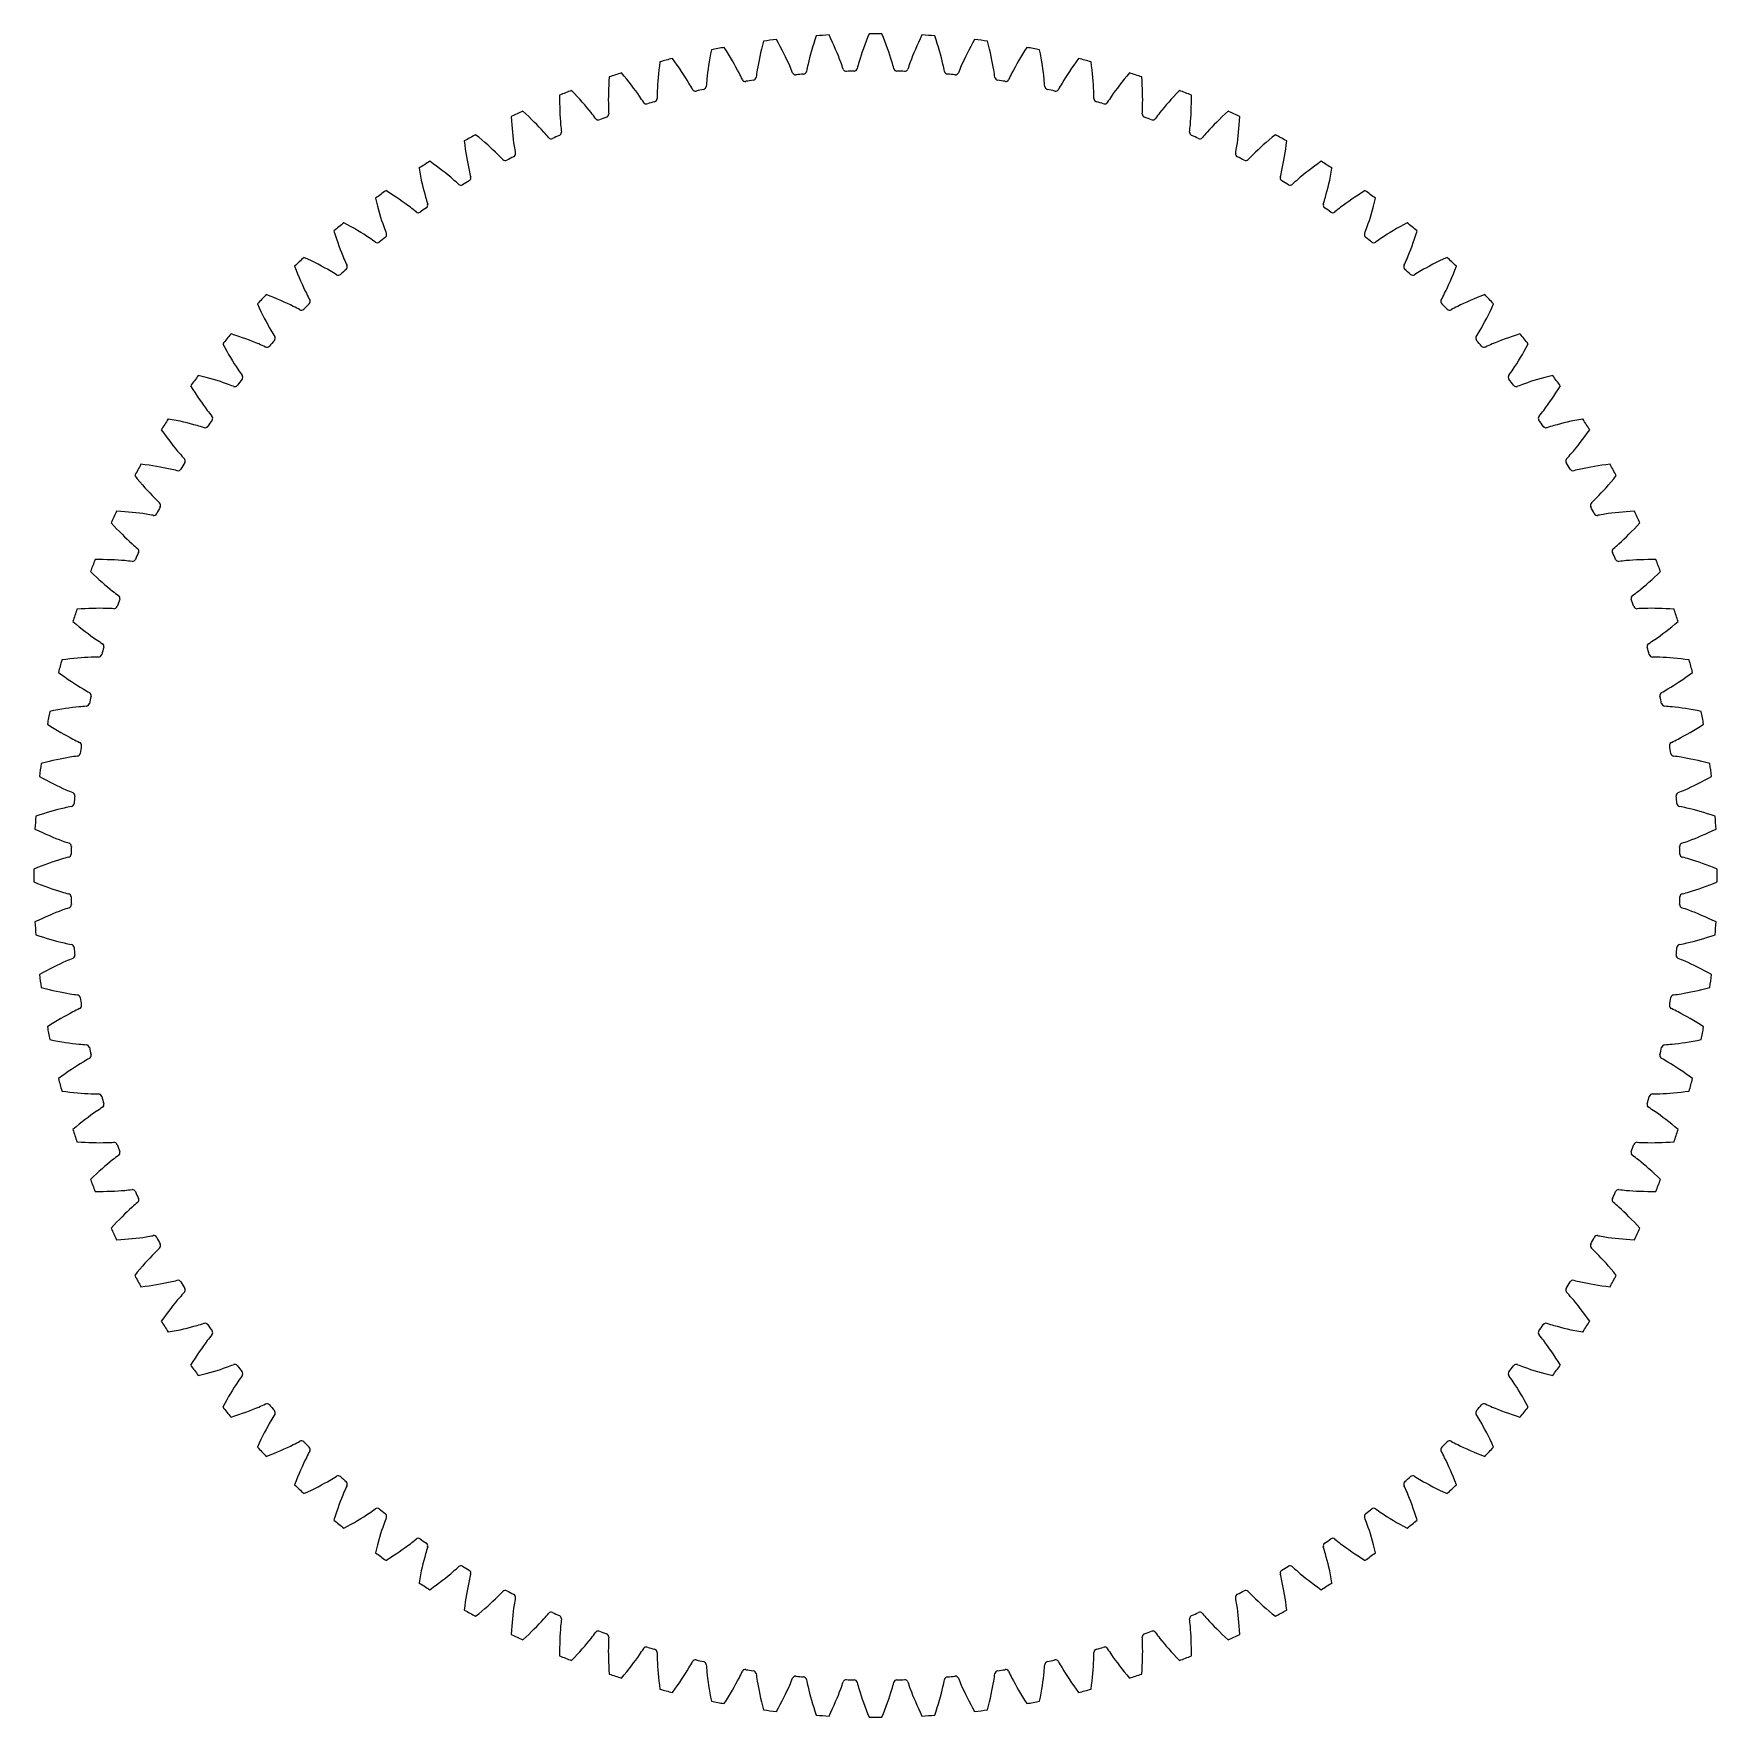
# Model space of a CAD drawing. Header units: millimetres. Extents: x -102 to 102, y -102 to 102.
import ezdxf

# ---------------------------------------------------------------- set-up
doc = ezdxf.new("R2010")
doc.units = ezdxf.units.MM
doc.layers.add('Spur', color=7, linetype='Continuous')

msp = doc.modelspace()

# ---------------------------------------------------------------- linework, layer by layer
at = {"layer": 'Spur', "color": 7}
for centre, radius, start, end in [((0, 0), 102, 100.3609, 101.2391), ((0, 0), 102, 96.7609, 97.6391), ((0, 0), 102, 93.1609, 94.0391), ((0, 0), 102, 89.5609, 90.4391), ((0, 0), 102, 85.9609, 86.8391), ((0, 0), 102, 82.3609, 83.2391), ((0, 0), 102, 78.7609, 79.6391), ((0, 0), 102, 103.9609, 104.8391), ((0, 0), 102, 75.1609, 76.0391), ((0, 0), 102, 107.5609, 108.4391), ((-15.77, 96.62), 0.4, 205.5606, 279.2696), ((0, 0), 97.5, 98.7298, 99.2702), ((-14.86, 96.77), 0.4, 278.7304, 352.4394), ((-9.67, 97.42), 0.4, 201.9606, 275.6696), ((0, 0), 97.5, 95.1298, 95.6702), ((-8.75, 97.51), 0.4, 275.1304, 348.8394), ((-3.54, 97.84), 0.4, 198.3606, 272.0696), ((0, 0), 97.5, 91.5298, 92.0702), ((-2.61, 97.87), 0.4, 271.5304, 345.2394), ((2.61, 97.87), 0.4, 194.7606, 268.4696), ((0, 0), 97.5, 87.9298, 88.4702), ((3.54, 97.84), 0.4, 267.9304, 341.6394), ((8.75, 97.51), 0.4, 191.1606, 264.8696), ((0, 0), 97.5, 84.3298, 84.8702), ((9.67, 97.42), 0.4, 264.3304, 338.0394), ((14.86, 96.77), 0.4, 187.5606, 261.2696), ((0, 0), 97.5, 80.7298, 81.2702), ((15.77, 96.62), 0.4, 260.7304, 334.4394), ((0, 0), 102, 71.5609, 72.4391), ((0, 0), 102, 111.1609, 112.0391), ((-26.87, 94.14), 0.4, 285.9304, 359.6394), ((-21.81, 95.44), 0.4, 209.1606, 282.8696), ((0, 0), 97.5, 102.3298, 102.8702), ((-20.91, 95.64), 0.4, 282.3304, 356.0394), ((20.91, 95.64), 0.4, 183.9606, 257.6696), ((0, 0), 97.5, 77.1298, 77.6702), ((21.81, 95.44), 0.4, 257.1304, 330.8394), ((26.87, 94.14), 0.4, 180.3606, 254.0696), ((0, 0), 102, 67.9609, 68.8391), ((0, 0), 102, 114.7609, 115.6391), ((0, 0), 97.5, 109.5298, 110.0702), ((-32.73, 92.27), 0.4, 289.5304, 3.2394), ((-27.76, 93.88), 0.4, 212.7606, 286.4696), ((0, 0), 97.5, 105.9298, 106.4702), ((0, 0), 97.5, 73.5298, 74.0702), ((27.76, 93.88), 0.4, 253.5304, 327.2394), ((32.73, 92.27), 0.4, 176.7606, 250.4696), ((0, 0), 97.5, 69.9298, 70.4702), ((0, 0), 102, 64.3609, 65.2391), ((-38.46, 90.03), 0.4, 293.1304, 6.8394), ((-33.6, 91.95), 0.4, 216.3606, 290.0696), ((33.6, 91.95), 0.4, 249.9304, 323.6394), ((38.46, 90.03), 0.4, 173.1606, 246.8696), ((0, 0), 102, 118.3609, 119.2391), ((-39.3, 89.66), 0.4, 219.9606, 293.6696), ((0, 0), 97.5, 113.1298, 113.6702), ((0, 0), 97.5, 66.3298, 66.8702), ((39.3, 89.66), 0.4, 246.3304, 320.0394), ((0, 0), 102, 60.7609, 61.6391), ((0, 0), 102, 121.9609, 122.8391), ((-44.86, 87.02), 0.4, 223.5606, 297.2696), ((0, 0), 97.5, 116.7298, 117.2702), ((-44.03, 87.44), 0.4, 296.7304, 10.4394), ((44.03, 87.44), 0.4, 169.5606, 243.2696), ((0, 0), 97.5, 62.7298, 63.2702), ((44.86, 87.02), 0.4, 242.7304, 316.4394), ((0, 0), 102, 57.1609, 58.0391), ((-50.23, 84.03), 0.4, 227.1606, 300.8696), ((0, 0), 97.5, 120.3298, 120.8702), ((-49.44, 84.5), 0.4, 300.3304, 14.0394), ((49.44, 84.5), 0.4, 165.9606, 239.6696), ((0, 0), 97.5, 59.1298, 59.6702), ((50.23, 84.03), 0.4, 239.1304, 312.8394), ((0, 0), 102, 125.5609, 126.4391), ((0, 0), 102, 53.5609, 54.4391), ((-55.41, 80.71), 0.4, 230.7606, 304.4696), ((0, 0), 97.5, 123.9298, 124.4702), ((-54.65, 81.23), 0.4, 303.9304, 17.6394), ((54.65, 81.23), 0.4, 162.3606, 236.0696), ((0, 0), 97.5, 55.5298, 56.0702), ((55.41, 80.71), 0.4, 235.5304, 309.2394), ((0, 0), 102, 129.1609, 130.0391), ((-59.64, 77.64), 0.4, 307.5304, 21.2394), ((59.64, 77.64), 0.4, 158.7606, 232.4696), ((0, 0), 102, 49.9609, 50.8391), ((-60.37, 77.07), 0.4, 234.3606, 308.0696), ((0, 0), 97.5, 127.5298, 128.0702), ((0, 0), 97.5, 51.9298, 52.4702), ((60.37, 77.07), 0.4, 231.9304, 305.6394), ((0, 0), 102, 132.7609, 133.6391), ((-64.4, 73.74), 0.4, 311.1304, 24.8394), ((64.4, 73.74), 0.4, 155.1606, 228.8696), ((0, 0), 102, 46.3609, 47.2391), ((-65.09, 73.13), 0.4, 237.9606, 311.6696), ((0, 0), 97.5, 131.1298, 131.6702), ((0, 0), 97.5, 48.3298, 48.8702), ((65.09, 73.13), 0.4, 228.3304, 302.0394), ((0, 0), 102, 136.3609, 137.2391), ((-68.9, 69.55), 0.4, 314.7304, 28.4394), ((68.9, 69.55), 0.4, 151.5606, 225.2696), ((0, 0), 102, 42.7609, 43.6391), ((-69.55, 68.9), 0.4, 241.5606, 315.2696), ((0, 0), 97.5, 134.7298, 135.2702), ((0, 0), 97.5, 44.7298, 45.2702), ((69.55, 68.9), 0.4, 224.7304, 298.4394), ((0, 0), 102, 139.9609, 140.8391), ((-73.13, 65.09), 0.4, 318.3304, 32.0394), ((73.13, 65.09), 0.4, 147.9606, 221.6696), ((0, 0), 102, 39.1609, 40.0391), ((-73.74, 64.4), 0.4, 245.1606, 318.8696), ((0, 0), 97.5, 138.3298, 138.8702), ((0, 0), 97.5, 41.1298, 41.6702), ((73.74, 64.4), 0.4, 221.1304, 294.8394), ((0, 0), 102, 143.5609, 144.4391), ((-77.64, 59.64), 0.4, 248.7606, 322.4696), ((0, 0), 97.5, 141.9298, 142.4702), ((-77.07, 60.37), 0.4, 321.9304, 35.6394), ((77.07, 60.37), 0.4, 144.3606, 218.0696), ((0, 0), 97.5, 37.5298, 38.0702), ((77.64, 59.64), 0.4, 217.5304, 291.2394), ((0, 0), 102, 35.5609, 36.4391), ((0, 0), 102, 147.1609, 148.0391), ((0, 0), 97.5, 145.5298, 146.0702), ((-80.71, 55.41), 0.4, 325.5304, 39.2394), ((80.71, 55.41), 0.4, 140.7606, 214.4696), ((0, 0), 97.5, 33.9298, 34.4702), ((0, 0), 102, 31.9609, 32.8391), ((-81.23, 54.65), 0.4, 252.3606, 326.0696), ((81.23, 54.65), 0.4, 213.9304, 287.6394), ((0, 0), 102, 150.7609, 151.6391), ((-84.5, 49.44), 0.4, 255.9606, 329.6696), ((0, 0), 97.5, 149.1298, 149.6702), ((-84.03, 50.23), 0.4, 329.1304, 42.8394), ((84.03, 50.23), 0.4, 137.1606, 210.8696), ((0, 0), 97.5, 30.3298, 30.8702), ((84.5, 49.44), 0.4, 210.3304, 284.0394), ((0, 0), 102, 28.3609, 29.2391), ((-87.02, 44.86), 0.4, 332.7304, 46.4394), ((87.02, 44.86), 0.4, 133.5606, 207.2696), ((0, 0), 102, 154.3609, 155.2391), ((-87.44, 44.03), 0.4, 259.5606, 333.2696), ((0, 0), 97.5, 152.7298, 153.2702), ((0, 0), 97.5, 26.7298, 27.2702), ((87.44, 44.03), 0.4, 206.7304, 280.4394), ((0, 0), 102, 24.7609, 25.6391), ((0, 0), 97.5, 156.3298, 156.8702), ((-89.66, 39.3), 0.4, 336.3304, 50.0394), ((89.66, 39.3), 0.4, 129.9606, 203.6696), ((0, 0), 97.5, 23.1298, 23.6702), ((0, 0), 102, 157.9609, 158.8391), ((-90.03, 38.46), 0.4, 263.1606, 336.8696), ((90.03, 38.46), 0.4, 203.1304, 276.8394), ((0, 0), 102, 21.1609, 22.0391), ((0, 0), 97.5, 159.9298, 160.4702), ((-91.95, 33.6), 0.4, 339.9304, 53.6394), ((91.95, 33.6), 0.4, 126.3606, 200.0696), ((0, 0), 97.5, 19.5298, 20.0702), ((0, 0), 102, 161.5609, 162.4391), ((-92.27, 32.73), 0.4, 266.7606, 340.4696), ((92.27, 32.73), 0.4, 199.5304, 273.2394), ((0, 0), 102, 17.5609, 18.4391), ((-94.14, 26.87), 0.4, 270.3606, 344.0696), ((0, 0), 97.5, 163.5298, 164.0702), ((-93.88, 27.76), 0.4, 343.5304, 57.2394), ((93.88, 27.76), 0.4, 122.7606, 196.4696), ((0, 0), 97.5, 15.9298, 16.4702), ((94.14, 26.87), 0.4, 195.9304, 269.6394), ((0, 0), 102, 165.1609, 166.0391), ((0, 0), 102, 13.9609, 14.8391), ((-95.64, 20.91), 0.4, 273.9606, 347.6696), ((-95.44, 21.81), 0.4, 347.1304, 60.8394), ((0, 0), 97.5, 167.1298, 167.6702), ((95.44, 21.81), 0.4, 119.1606, 192.8696), ((0, 0), 97.5, 12.3298, 12.8702), ((95.64, 20.91), 0.4, 192.3304, 266.0394), ((0, 0), 102, 168.7609, 169.6391), ((0, 0), 102, 10.3609, 11.2391), ((-96.77, 14.86), 0.4, 277.5606, 351.2696), ((-96.62, 15.77), 0.4, 350.7304, 64.4394), ((0, 0), 97.5, 170.7298, 171.2702), ((96.62, 15.77), 0.4, 115.5606, 189.2696), ((0, 0), 97.5, 8.7298, 9.2702), ((96.77, 14.86), 0.4, 188.7304, 262.4394), ((0, 0), 102, 172.3609, 173.2391), ((0, 0), 102, 6.7609, 7.6391), ((-97.51, 8.75), 0.4, 281.1606, 354.8696), ((-97.42, 9.67), 0.4, 354.3304, 68.0394), ((0, 0), 97.5, 174.3298, 174.8702), ((97.42, 9.67), 0.4, 111.9606, 185.6696), ((0, 0), 97.5, 5.1298, 5.6702), ((97.51, 8.75), 0.4, 185.1304, 258.8394), ((0, 0), 102, 175.9609, 176.8391), ((0, 0), 102, 3.1609, 4.0391), ((-97.87, 2.61), 0.4, 284.7606, 358.4696), ((-97.84, 3.54), 0.4, 357.9304, 71.6394), ((0, 0), 97.5, 177.9298, 178.4702), ((97.84, 3.54), 0.4, 108.3606, 182.0696), ((0, 0), 97.5, 1.5298, 2.0702), ((97.87, 2.61), 0.4, 181.5304, 255.2394), ((0, 0), 102, 179.5609, 180.4391), ((0, 0), 102, 359.5609, 0.4391), ((-97.87, -2.61), 0.4, 1.5304, 75.2394), ((-97.84, -3.54), 0.4, 288.3606, 2.0696), ((0, 0), 97.5, 181.5298, 182.0702), ((0, 0), 97.5, 357.9298, 358.4702), ((97.84, -3.54), 0.4, 177.9304, 251.6394), ((97.87, -2.61), 0.4, 104.7606, 178.4696), ((0, 0), 102, 183.1609, 184.0391), ((0, 0), 102, 355.9609, 356.8391), ((-97.51, -8.75), 0.4, 5.1304, 78.8394), ((-97.42, -9.67), 0.4, 291.9606, 5.6696), ((0, 0), 97.5, 185.1298, 185.6702), ((0, 0), 97.5, 354.3298, 354.8702), ((97.42, -9.67), 0.4, 174.3304, 248.0394), ((97.51, -8.75), 0.4, 101.1606, 174.8696), ((0, 0), 102, 186.7609, 187.6391), ((0, 0), 102, 352.3609, 353.2391), ((-96.77, -14.86), 0.4, 8.7304, 82.4394), ((-96.62, -15.77), 0.4, 295.5606, 9.2696), ((0, 0), 97.5, 188.7298, 189.2702), ((96.62, -15.77), 0.4, 170.7304, 244.4394), ((0, 0), 97.5, 350.7298, 351.2702), ((96.77, -14.86), 0.4, 97.5606, 171.2696), ((0, 0), 102, 190.3609, 191.2391), ((0, 0), 102, 348.7609, 349.6391), ((-95.64, -20.91), 0.4, 12.3304, 86.0394), ((0, 0), 97.5, 192.3298, 192.8702), ((-95.44, -21.81), 0.4, 299.1606, 12.8696), ((95.44, -21.81), 0.4, 167.1304, 240.8394), ((0, 0), 97.5, 347.1298, 347.6702), ((95.64, -20.91), 0.4, 93.9606, 167.6696), ((0, 0), 102, 193.9609, 194.8391), ((-94.14, -26.87), 0.4, 15.9304, 89.6394), ((94.14, -26.87), 0.4, 90.3606, 164.0696), ((0, 0), 102, 345.1609, 346.0391), ((0, 0), 97.5, 195.9298, 196.4702), ((-93.88, -27.76), 0.4, 302.7606, 16.4696), ((93.88, -27.76), 0.4, 163.5304, 237.2394), ((0, 0), 97.5, 343.5298, 344.0702), ((0, 0), 102, 197.5609, 198.4391), ((-92.27, -32.73), 0.4, 19.5304, 93.2394), ((0, 0), 97.5, 199.5298, 200.0702), ((0, 0), 97.5, 339.9298, 340.4702), ((92.27, -32.73), 0.4, 86.7606, 160.4696), ((0, 0), 102, 341.5609, 342.4391), ((-91.95, -33.6), 0.4, 306.3606, 20.0696), ((91.95, -33.6), 0.4, 159.9304, 233.6394), ((0, 0), 102, 201.1609, 202.0391), ((-90.03, -38.46), 0.4, 23.1304, 96.8394), ((0, 0), 97.5, 203.1298, 203.6702), ((0, 0), 97.5, 336.3298, 336.8702), ((90.03, -38.46), 0.4, 83.1606, 156.8696), ((0, 0), 102, 337.9609, 338.8391), ((-89.66, -39.3), 0.4, 309.9606, 23.6696), ((89.66, -39.3), 0.4, 156.3304, 230.0394), ((0, 0), 102, 204.7609, 205.6391), ((0, 0), 102, 334.3609, 335.2391), ((-87.44, -44.03), 0.4, 26.7304, 100.4394), ((0, 0), 97.5, 206.7298, 207.2702), ((-87.02, -44.86), 0.4, 313.5606, 27.2696), ((87.02, -44.86), 0.4, 152.7304, 226.4394), ((0, 0), 97.5, 332.7298, 333.2702), ((87.44, -44.03), 0.4, 79.5606, 153.2696), ((0, 0), 102, 208.3609, 209.2391), ((0, 0), 102, 330.7609, 331.6391), ((-84.5, -49.44), 0.4, 30.3304, 104.0394), ((0, 0), 97.5, 210.3298, 210.8702), ((-84.03, -50.23), 0.4, 317.1606, 30.8696), ((84.03, -50.23), 0.4, 149.1304, 222.8394), ((0, 0), 97.5, 329.1298, 329.6702), ((84.5, -49.44), 0.4, 75.9606, 149.6696), ((0, 0), 102, 211.9609, 212.8391), ((-81.23, -54.65), 0.4, 33.9304, 107.6394), ((0, 0), 97.5, 213.9298, 214.4702), ((0, 0), 97.5, 325.5298, 326.0702), ((81.23, -54.65), 0.4, 72.3606, 146.0696), ((0, 0), 102, 327.1609, 328.0391), ((-80.71, -55.41), 0.4, 320.7606, 34.4696), ((80.71, -55.41), 0.4, 145.5304, 219.2394), ((0, 0), 102, 215.5609, 216.4391), ((-77.64, -59.64), 0.4, 37.5304, 111.2394), ((0, 0), 97.5, 217.5298, 218.0702), ((-77.07, -60.37), 0.4, 324.3606, 38.0696), ((77.07, -60.37), 0.4, 141.9304, 215.6394), ((0, 0), 97.5, 321.9298, 322.4702), ((77.64, -59.64), 0.4, 68.7606, 142.4696), ((0, 0), 102, 323.5609, 324.4391), ((0, 0), 102, 219.1609, 220.0391), ((-73.74, -64.4), 0.4, 41.1304, 114.8394), ((0, 0), 97.5, 221.1298, 221.6702), ((-73.13, -65.09), 0.4, 327.9606, 41.6696), ((73.13, -65.09), 0.4, 138.3304, 212.0394), ((0, 0), 97.5, 318.3298, 318.8702), ((73.74, -64.4), 0.4, 65.1606, 138.8696), ((0, 0), 102, 319.9609, 320.8391), ((0, 0), 102, 222.7609, 223.6391), ((-69.55, -68.9), 0.4, 44.7304, 118.4394), ((0, 0), 97.5, 224.7298, 225.2702), ((-68.9, -69.55), 0.4, 331.5606, 45.2696), ((68.9, -69.55), 0.4, 134.7304, 208.4394), ((0, 0), 97.5, 314.7298, 315.2702), ((69.55, -68.9), 0.4, 61.5606, 135.2696), ((0, 0), 102, 316.3609, 317.2391), ((-65.09, -73.13), 0.4, 48.3304, 122.0394), ((0, 0), 97.5, 228.3298, 228.8702), ((-64.4, -73.74), 0.4, 335.1606, 48.8696), ((64.4, -73.74), 0.4, 131.1304, 204.8394), ((0, 0), 97.5, 311.1298, 311.6702), ((65.09, -73.13), 0.4, 57.9606, 131.6696), ((0, 0), 102, 226.3609, 227.2391), ((0, 0), 102, 312.7609, 313.6391), ((-60.37, -77.07), 0.4, 51.9304, 125.6394), ((0, 0), 97.5, 231.9298, 232.4702), ((-59.64, -77.64), 0.4, 338.7606, 52.4696), ((59.64, -77.64), 0.4, 127.5304, 201.2394), ((0, 0), 97.5, 307.5298, 308.0702), ((60.37, -77.07), 0.4, 54.3606, 128.0696), ((0, 0), 102, 229.9609, 230.8391), ((0, 0), 102, 309.1609, 310.0391), ((-55.41, -80.71), 0.4, 55.5304, 129.2394), ((0, 0), 97.5, 235.5298, 236.0702), ((-54.65, -81.23), 0.4, 342.3606, 56.0696), ((54.65, -81.23), 0.4, 123.9304, 197.6394), ((0, 0), 97.5, 303.9298, 304.4702), ((55.41, -80.71), 0.4, 50.7606, 124.4696), ((0, 0), 102, 233.5609, 234.4391), ((-50.23, -84.03), 0.4, 59.1304, 132.8394), ((50.23, -84.03), 0.4, 47.1606, 120.8696), ((0, 0), 102, 305.5609, 306.4391), ((0, 0), 97.5, 239.1298, 239.6702), ((-49.44, -84.5), 0.4, 345.9606, 59.6696), ((49.44, -84.5), 0.4, 120.3304, 194.0394), ((0, 0), 97.5, 300.3298, 300.8702), ((0, 0), 102, 237.1609, 238.0391), ((-44.86, -87.02), 0.4, 62.7304, 136.4394), ((0, 0), 97.5, 242.7298, 243.2702), ((-44.03, -87.44), 0.4, 349.5606, 63.2696), ((44.03, -87.44), 0.4, 116.7304, 190.4394), ((0, 0), 97.5, 296.7298, 297.2702), ((44.86, -87.02), 0.4, 43.5606, 117.2696), ((0, 0), 102, 301.9609, 302.8391), ((0, 0), 102, 240.7609, 241.6391), ((-39.3, -89.66), 0.4, 66.3304, 140.0394), ((0, 0), 97.5, 246.3298, 246.8702), ((-38.46, -90.03), 0.4, 353.1606, 66.8696), ((38.46, -90.03), 0.4, 113.1304, 186.8394), ((0, 0), 97.5, 293.1298, 293.6702), ((39.3, -89.66), 0.4, 39.9606, 113.6696), ((0, 0), 102, 298.3609, 299.2391), ((-33.6, -91.95), 0.4, 69.9304, 143.6394), ((0, 0), 97.5, 249.9298, 250.4702), ((0, 0), 97.5, 289.5298, 290.0702), ((33.6, -91.95), 0.4, 36.3606, 110.0696), ((0, 0), 102, 244.3609, 245.2391), ((-32.73, -92.27), 0.4, 356.7606, 70.4696), ((-27.76, -93.88), 0.4, 73.5304, 147.2394), ((0, 0), 97.5, 253.5298, 254.0702), ((-26.87, -94.14), 0.4, 0.3606, 74.0696), ((26.87, -94.14), 0.4, 105.9304, 179.6394), ((0, 0), 97.5, 285.9298, 286.4702), ((27.76, -93.88), 0.4, 32.7606, 106.4696), ((32.73, -92.27), 0.4, 109.5304, 183.2394), ((0, 0), 102, 294.7609, 295.6391), ((0, 0), 102, 247.9609, 248.8391), ((-21.81, -95.44), 0.4, 77.1304, 150.8394), ((0, 0), 97.5, 257.1298, 257.6702), ((-20.91, -95.64), 0.4, 3.9606, 77.6696), ((20.91, -95.64), 0.4, 102.3304, 176.0394), ((0, 0), 97.5, 282.3298, 282.8702), ((21.81, -95.44), 0.4, 29.1606, 102.8696), ((0, 0), 102, 291.1609, 292.0391), ((0, 0), 102, 251.5609, 252.4391), ((-15.77, -96.62), 0.4, 80.7304, 154.4394), ((0, 0), 97.5, 260.7298, 261.2702), ((-14.86, -96.77), 0.4, 7.5606, 81.2696), ((-9.67, -97.42), 0.4, 84.3304, 158.0394), ((0, 0), 97.5, 264.3298, 264.8702), ((-8.75, -97.51), 0.4, 11.1606, 84.8696), ((-3.54, -97.84), 0.4, 87.9304, 161.6394), ((0, 0), 97.5, 267.9298, 268.4702), ((-2.61, -97.87), 0.4, 14.7606, 88.4696), ((2.61, -97.87), 0.4, 91.5304, 165.2394), ((0, 0), 97.5, 271.5298, 272.0702), ((3.54, -97.84), 0.4, 18.3606, 92.0696), ((8.75, -97.51), 0.4, 95.1304, 168.8394), ((0, 0), 97.5, 275.1298, 275.6702), ((9.67, -97.42), 0.4, 21.9606, 95.6696), ((14.86, -96.77), 0.4, 98.7304, 172.4394), ((0, 0), 97.5, 278.7298, 279.2702), ((15.77, -96.62), 0.4, 25.5606, 99.2696), ((0, 0), 102, 287.5609, 288.4391), ((0, 0), 102, 255.1609, 256.0391), ((0, 0), 102, 283.9609, 284.8391), ((0, 0), 102, 258.7609, 259.6391), ((0, 0), 102, 262.3609, 263.2391), ((0, 0), 102, 265.9609, 266.8391), ((0, 0), 102, 269.5609, 270.4391), ((0, 0), 102, 273.1609, 274.0391), ((0, 0), 102, 276.7609, 277.6391), ((0, 0), 102, 280.3609, 281.2391)]:
    msp.add_arc(centre, radius, start, end, dxfattribs=at)
for points in [[(-19.88, 100.04), (-20.15, 98.71), (-20.33, 97.53), (-20.43, 96.51)], [(-16.53, 97.25), (-17, 98.16), (-17.6, 99.2), (-18.34, 100.34)], [(-13.56, 101.09), (-13.92, 99.78), (-14.16, 98.61), (-14.33, 97.6)], [(-10.39, 98.1), (-10.81, 99.04), (-11.34, 100.11), (-12.01, 101.29)], [(-7.18, 101.75), (-7.62, 100.46), (-7.94, 99.31), (-8.17, 98.31)], [(-4.21, 98.55), (-4.57, 99.52), (-5.03, 100.62), (-5.62, 101.84)], [(-0.78, 102), (-1.3, 100.74), (-1.69, 99.61), (-1.99, 98.62)], [(1.99, 98.62), (1.69, 99.61), (1.3, 100.74), (0.78, 102)], [(5.62, 101.84), (5.03, 100.62), (4.57, 99.52), (4.21, 98.55)], [(8.17, 98.31), (7.94, 99.31), (7.62, 100.46), (7.18, 101.75)], [(12.01, 101.29), (11.34, 100.11), (10.81, 99.04), (10.39, 98.1)], [(14.33, 97.6), (14.16, 98.61), (13.92, 99.78), (13.56, 101.09)], [(18.34, 100.34), (17.6, 99.2), (17, 98.16), (16.53, 97.25)], [(20.43, 96.51), (20.33, 97.53), (20.15, 98.71), (19.88, 100.04)], [(-26.12, 98.6), (-26.31, 97.25), (-26.41, 96.06), (-26.45, 95.03)], [(-22.6, 96.02), (-23.13, 96.9), (-23.79, 97.9), (-24.61, 98.99)], [(-10.04, 97.27), (-10.15, 97.53), (-10.27, 97.81), (-10.39, 98.1)], [(-8.17, 98.31), (-8.24, 98), (-8.31, 97.71), (-8.36, 97.43)], [(-3.92, 97.71), (-4.01, 97.98), (-4.1, 98.26), (-4.21, 98.55)], [(-1.99, 98.62), (-2.07, 98.32), (-2.15, 98.04), (-2.23, 97.76)], [(2.23, 97.76), (2.15, 98.04), (2.07, 98.32), (1.99, 98.62)], [(4.21, 98.55), (4.1, 98.26), (4.01, 97.98), (3.92, 97.71)], [(8.36, 97.43), (8.31, 97.71), (8.24, 98), (8.17, 98.31)], [(10.39, 98.1), (10.27, 97.81), (10.15, 97.53), (10.04, 97.27)], [(24.61, 98.99), (23.79, 97.9), (23.13, 96.9), (22.6, 96.02)], [(26.45, 95.03), (26.41, 96.06), (26.31, 97.25), (26.12, 98.6)], [(-32.26, 96.76), (-32.37, 95.41), (-32.39, 94.21), (-32.36, 93.18)], [(-28.59, 94.41), (-29.17, 95.26), (-29.89, 96.21), (-30.78, 97.25)], [(-22.16, 95.25), (-22.29, 95.49), (-22.44, 95.75), (-22.6, 96.02)], [(-20.43, 96.51), (-20.46, 96.19), (-20.49, 95.9), (-20.51, 95.61)], [(-16.13, 96.45), (-16.25, 96.7), (-16.39, 96.97), (-16.53, 97.25)], [(-14.33, 97.6), (-14.38, 97.29), (-14.43, 96.99), (-14.46, 96.71)], [(14.46, 96.71), (14.43, 96.99), (14.38, 97.29), (14.33, 97.6)], [(16.53, 97.25), (16.39, 96.97), (16.25, 96.7), (16.13, 96.45)], [(20.51, 95.61), (20.49, 95.9), (20.46, 96.19), (20.43, 96.51)], [(22.6, 96.02), (22.44, 95.75), (22.29, 95.49), (22.16, 95.25)], [(30.78, 97.25), (29.89, 96.21), (29.17, 95.26), (28.59, 94.41)], [(32.36, 93.18), (32.39, 94.21), (32.37, 95.41), (32.26, 96.76)], [(-38.27, 94.55), (-38.29, 93.19), (-38.24, 91.99), (-38.15, 90.97)], [(-34.46, 92.43), (-35.1, 93.24), (-35.87, 94.14), (-36.82, 95.12)], [(-28.09, 93.67), (-28.25, 93.9), (-28.41, 94.15), (-28.59, 94.41)], [(-26.45, 95.03), (-26.46, 94.72), (-26.47, 94.42), (-26.47, 94.14)], [(26.47, 94.14), (26.47, 94.42), (26.46, 94.72), (26.45, 95.03)], [(28.59, 94.41), (28.41, 94.15), (28.25, 93.9), (28.09, 93.67)], [(36.82, 95.12), (35.87, 94.14), (35.1, 93.24), (34.46, 92.43)], [(38.15, 90.97), (38.24, 91.99), (38.29, 93.19), (38.27, 94.55)], [(-44.14, 91.96), (-44.07, 90.6), (-43.94, 89.41), (-43.79, 88.39)], [(-40.2, 90.08), (-40.88, 90.85), (-41.72, 91.71), (-42.72, 92.62)], [(-33.92, 91.72), (-34.09, 91.95), (-34.27, 92.18), (-34.46, 92.43)], [(-32.36, 93.18), (-32.36, 92.87), (-32.34, 92.57), (-32.33, 92.29)], [(32.33, 92.29), (32.34, 92.57), (32.36, 92.87), (32.36, 93.18)], [(34.46, 92.43), (34.27, 92.18), (34.09, 91.95), (33.92, 91.72)], [(42.72, 92.62), (41.72, 91.71), (40.88, 90.85), (40.2, 90.08)], [(43.79, 88.39), (43.94, 89.41), (44.07, 90.6), (44.14, 91.96)], [(-39.61, 89.41), (-39.79, 89.62), (-39.99, 89.85), (-40.2, 90.08)], [(-38.15, 90.97), (-38.12, 90.66), (-38.09, 90.36), (-38.06, 90.08)], [(38.06, 90.08), (38.09, 90.36), (38.12, 90.66), (38.15, 90.97)], [(40.2, 90.08), (39.99, 89.85), (39.79, 89.62), (39.61, 89.41)], [(-49.82, 89), (-49.67, 87.65), (-49.47, 86.47), (-49.25, 85.47)], [(-45.77, 87.38), (-46.5, 88.1), (-47.39, 88.91), (-48.45, 89.76)], [(-43.79, 88.39), (-43.74, 88.08), (-43.69, 87.79), (-43.64, 87.51)], [(43.64, 87.51), (43.69, 87.79), (43.74, 88.08), (43.79, 88.39)], [(48.45, 89.76), (47.39, 88.91), (46.5, 88.1), (45.77, 87.38)], [(49.25, 85.47), (49.47, 86.47), (49.67, 87.65), (49.82, 89)], [(-55.31, 85.7), (-55.08, 84.36), (-54.8, 83.2), (-54.52, 82.21)], [(-51.17, 84.34), (-51.95, 85.01), (-52.88, 85.75), (-53.99, 86.54)], [(-45.15, 86.74), (-45.34, 86.95), (-45.55, 87.16), (-45.77, 87.38)], [(45.77, 87.38), (45.55, 87.16), (45.34, 86.95), (45.15, 86.74)], [(53.99, 86.54), (52.88, 85.75), (51.95, 85.01), (51.17, 84.34)], [(54.52, 82.21), (54.8, 83.2), (55.08, 84.36), (55.31, 85.7)], [(-50.5, 83.74), (-50.71, 83.93), (-50.93, 84.13), (-51.17, 84.34)], [(-49.25, 85.47), (-49.19, 85.16), (-49.12, 84.87), (-49.05, 84.6)], [(49.05, 84.6), (49.12, 84.87), (49.19, 85.16), (49.25, 85.47)], [(51.17, 84.34), (50.93, 84.13), (50.71, 83.93), (50.5, 83.74)], [(-60.58, 82.06), (-60.27, 80.74), (-59.92, 79.59), (-59.58, 78.62)], [(-56.36, 80.96), (-57.18, 81.58), (-58.16, 82.26), (-59.32, 82.98)], [(-54.52, 82.21), (-54.44, 81.91), (-54.35, 81.62), (-54.26, 81.35)], [(54.26, 81.35), (54.35, 81.62), (54.44, 81.91), (54.52, 82.21)], [(59.32, 82.98), (58.16, 82.26), (57.18, 81.58), (56.36, 80.96)], [(59.58, 78.62), (59.92, 79.59), (60.27, 80.74), (60.58, 82.06)], [(-55.66, 80.4), (-55.88, 80.58), (-56.11, 80.77), (-56.36, 80.96)], [(56.36, 80.96), (56.11, 80.77), (55.88, 80.58), (55.66, 80.4)], [(-65.62, 78.09), (-65.22, 76.79), (-64.8, 75.67), (-64.4, 74.73)], [(-61.34, 77.26), (-62.19, 77.83), (-63.21, 78.45), (-64.41, 79.09)], [(-59.58, 78.62), (-59.47, 78.33), (-59.37, 78.05), (-59.27, 77.78)], [(59.27, 77.78), (59.37, 78.05), (59.47, 78.33), (59.58, 78.62)], [(64.41, 79.09), (63.21, 78.45), (62.19, 77.83), (61.34, 77.26)], [(64.4, 74.73), (64.8, 75.67), (65.22, 76.79), (65.62, 78.09)], [(-60.6, 76.75), (-60.83, 76.91), (-61.08, 77.08), (-61.34, 77.26)], [(61.34, 77.26), (61.08, 77.08), (60.83, 76.91), (60.6, 76.75)], [(-70.39, 73.82), (-69.91, 72.55), (-69.42, 71.45), (-68.96, 70.54)], [(-66.07, 73.25), (-66.95, 73.77), (-68.01, 74.33), (-69.25, 74.89)], [(-64.4, 74.73), (-64.27, 74.44), (-64.15, 74.16), (-64.03, 73.91)], [(64.03, 73.91), (64.15, 74.16), (64.27, 74.44), (64.4, 74.73)], [(69.25, 74.89), (68.01, 74.33), (66.95, 73.77), (66.07, 73.25)], [(68.96, 70.54), (69.42, 71.45), (69.91, 72.55), (70.39, 73.82)], [(-65.3, 72.79), (-65.54, 72.94), (-65.79, 73.1), (-66.07, 73.25)], [(66.07, 73.25), (65.79, 73.1), (65.54, 72.94), (65.3, 72.79)], [(-70.54, 68.96), (-71.45, 69.42), (-72.55, 69.91), (-73.82, 70.39)], [(-68.96, 70.54), (-68.82, 70.25), (-68.68, 69.99), (-68.55, 69.74)], [(68.55, 69.74), (68.68, 69.99), (68.82, 70.25), (68.96, 70.54)], [(73.82, 70.39), (72.55, 69.91), (71.45, 69.42), (70.54, 68.96)], [(-74.89, 69.25), (-74.33, 68.01), (-73.77, 66.95), (-73.25, 66.07)], [(-69.74, 68.55), (-69.99, 68.68), (-70.25, 68.82), (-70.54, 68.96)], [(70.54, 68.96), (70.25, 68.82), (69.99, 68.68), (69.74, 68.55)], [(73.25, 66.07), (73.77, 66.95), (74.33, 68.01), (74.89, 69.25)], [(-74.73, 64.4), (-75.67, 64.8), (-76.79, 65.22), (-78.09, 65.62)], [(-73.25, 66.07), (-73.1, 65.79), (-72.94, 65.54), (-72.79, 65.3)], [(72.79, 65.3), (72.94, 65.54), (73.1, 65.79), (73.25, 66.07)], [(78.09, 65.62), (76.79, 65.22), (75.67, 64.8), (74.73, 64.4)], [(-79.09, 64.41), (-78.45, 63.21), (-77.83, 62.19), (-77.26, 61.34)], [(-73.91, 64.03), (-74.16, 64.15), (-74.44, 64.27), (-74.73, 64.4)], [(74.73, 64.4), (74.44, 64.27), (74.16, 64.15), (73.91, 64.03)], [(77.26, 61.34), (77.83, 62.19), (78.45, 63.21), (79.09, 64.41)], [(-77.26, 61.34), (-77.08, 61.08), (-76.91, 60.83), (-76.75, 60.6)], [(76.75, 60.6), (76.91, 60.83), (77.08, 61.08), (77.26, 61.34)], [(-82.98, 59.32), (-82.26, 58.16), (-81.58, 57.18), (-80.96, 56.36)], [(-78.62, 59.58), (-79.59, 59.92), (-80.74, 60.27), (-82.06, 60.58)], [(-77.78, 59.27), (-78.05, 59.37), (-78.33, 59.47), (-78.62, 59.58)], [(78.62, 59.58), (78.33, 59.47), (78.05, 59.37), (77.78, 59.27)], [(82.06, 60.58), (80.74, 60.27), (79.59, 59.92), (78.62, 59.58)], [(80.96, 56.36), (81.58, 57.18), (82.26, 58.16), (82.98, 59.32)], [(-82.21, 54.52), (-83.2, 54.8), (-84.36, 55.08), (-85.7, 55.31)], [(-80.96, 56.36), (-80.77, 56.11), (-80.58, 55.88), (-80.4, 55.66)], [(80.4, 55.66), (80.58, 55.88), (80.77, 56.11), (80.96, 56.36)], [(85.7, 55.31), (84.36, 55.08), (83.2, 54.8), (82.21, 54.52)], [(-86.54, 53.99), (-85.75, 52.88), (-85.01, 51.95), (-84.34, 51.17)], [(-81.35, 54.26), (-81.62, 54.35), (-81.91, 54.44), (-82.21, 54.52)], [(82.21, 54.52), (81.91, 54.44), (81.62, 54.35), (81.35, 54.26)], [(84.34, 51.17), (85.01, 51.95), (85.75, 52.88), (86.54, 53.99)], [(-84.34, 51.17), (-84.13, 50.93), (-83.93, 50.71), (-83.74, 50.5)], [(83.74, 50.5), (83.93, 50.71), (84.13, 50.93), (84.34, 51.17)], [(-85.47, 49.25), (-86.47, 49.47), (-87.65, 49.67), (-89, 49.82)], [(-84.6, 49.05), (-84.87, 49.12), (-85.16, 49.19), (-85.47, 49.25)], [(85.47, 49.25), (85.16, 49.19), (84.87, 49.12), (84.6, 49.05)], [(89, 49.82), (87.65, 49.67), (86.47, 49.47), (85.47, 49.25)], [(-89.76, 48.45), (-88.91, 47.39), (-88.1, 46.5), (-87.38, 45.77)], [(87.38, 45.77), (88.1, 46.5), (88.91, 47.39), (89.76, 48.45)], [(-87.38, 45.77), (-87.16, 45.55), (-86.95, 45.34), (-86.74, 45.15)], [(86.74, 45.15), (86.95, 45.34), (87.16, 45.55), (87.38, 45.77)], [(-88.39, 43.79), (-89.41, 43.94), (-90.6, 44.07), (-91.96, 44.14)], [(-87.51, 43.64), (-87.79, 43.69), (-88.08, 43.74), (-88.39, 43.79)], [(88.39, 43.79), (88.08, 43.74), (87.79, 43.69), (87.51, 43.64)], [(91.96, 44.14), (90.6, 44.07), (89.41, 43.94), (88.39, 43.79)], [(-92.62, 42.72), (-91.71, 41.72), (-90.85, 40.88), (-90.08, 40.2)], [(90.08, 40.2), (90.85, 40.88), (91.71, 41.72), (92.62, 42.72)], [(-90.08, 40.2), (-89.85, 39.99), (-89.62, 39.79), (-89.41, 39.61)], [(89.41, 39.61), (89.62, 39.79), (89.85, 39.99), (90.08, 40.2)], [(-95.12, 36.82), (-94.14, 35.87), (-93.24, 35.1), (-92.43, 34.46)], [(-90.97, 38.15), (-91.99, 38.24), (-93.19, 38.29), (-94.55, 38.27)], [(-90.08, 38.06), (-90.36, 38.09), (-90.66, 38.12), (-90.97, 38.15)], [(90.97, 38.15), (90.66, 38.12), (90.36, 38.09), (90.08, 38.06)], [(94.55, 38.27), (93.19, 38.29), (91.99, 38.24), (90.97, 38.15)], [(92.43, 34.46), (93.24, 35.1), (94.14, 35.87), (95.12, 36.82)], [(-92.43, 34.46), (-92.18, 34.27), (-91.95, 34.09), (-91.72, 33.92)], [(91.72, 33.92), (91.95, 34.09), (92.18, 34.27), (92.43, 34.46)], [(-97.25, 30.78), (-96.21, 29.89), (-95.26, 29.17), (-94.41, 28.59)], [(-93.18, 32.36), (-94.21, 32.39), (-95.41, 32.37), (-96.76, 32.26)], [(-92.29, 32.33), (-92.57, 32.34), (-92.87, 32.36), (-93.18, 32.36)], [(93.18, 32.36), (92.87, 32.36), (92.57, 32.34), (92.29, 32.33)], [(96.76, 32.26), (95.41, 32.37), (94.21, 32.39), (93.18, 32.36)], [(94.41, 28.59), (95.26, 29.17), (96.21, 29.89), (97.25, 30.78)], [(-94.41, 28.59), (-94.15, 28.41), (-93.9, 28.25), (-93.67, 28.09)], [(93.67, 28.09), (93.9, 28.25), (94.15, 28.41), (94.41, 28.59)], [(-98.99, 24.61), (-97.9, 23.79), (-96.9, 23.13), (-96.02, 22.6)], [(-95.03, 26.45), (-96.06, 26.41), (-97.25, 26.31), (-98.6, 26.12)], [(-94.14, 26.47), (-94.42, 26.47), (-94.72, 26.46), (-95.03, 26.45)], [(95.03, 26.45), (94.72, 26.46), (94.42, 26.47), (94.14, 26.47)], [(98.6, 26.12), (97.25, 26.31), (96.06, 26.41), (95.03, 26.45)], [(96.02, 22.6), (96.9, 23.13), (97.9, 23.79), (98.99, 24.61)], [(-96.02, 22.6), (-95.75, 22.44), (-95.49, 22.29), (-95.25, 22.16)], [(95.25, 22.16), (95.49, 22.29), (95.75, 22.44), (96.02, 22.6)], [(-96.51, 20.43), (-97.53, 20.33), (-98.71, 20.15), (-100.04, 19.88)], [(-95.61, 20.51), (-95.9, 20.49), (-96.19, 20.46), (-96.51, 20.43)], [(96.51, 20.43), (96.19, 20.46), (95.9, 20.49), (95.61, 20.51)], [(100.04, 19.88), (98.71, 20.15), (97.53, 20.33), (96.51, 20.43)], [(-100.34, 18.34), (-99.2, 17.6), (-98.16, 17), (-97.25, 16.53)], [(-97.25, 16.53), (-96.97, 16.39), (-96.7, 16.25), (-96.45, 16.13)], [(96.45, 16.13), (96.7, 16.25), (96.97, 16.39), (97.25, 16.53)], [(97.25, 16.53), (98.16, 17), (99.2, 17.6), (100.34, 18.34)], [(-97.6, 14.33), (-98.61, 14.16), (-99.78, 13.92), (-101.09, 13.56)], [(-96.71, 14.46), (-96.99, 14.43), (-97.29, 14.38), (-97.6, 14.33)], [(97.6, 14.33), (97.29, 14.38), (96.99, 14.43), (96.71, 14.46)], [(101.09, 13.56), (99.78, 13.92), (98.61, 14.16), (97.6, 14.33)], [(-101.29, 12.01), (-100.11, 11.34), (-99.04, 10.81), (-98.1, 10.39)], [(-98.1, 10.39), (-97.81, 10.27), (-97.53, 10.15), (-97.27, 10.04)], [(97.27, 10.04), (97.53, 10.15), (97.81, 10.27), (98.1, 10.39)], [(98.1, 10.39), (99.04, 10.81), (100.11, 11.34), (101.29, 12.01)], [(-98.31, 8.17), (-99.31, 7.94), (-100.46, 7.62), (-101.75, 7.18)], [(-97.43, 8.36), (-97.71, 8.31), (-98, 8.24), (-98.31, 8.17)], [(98.31, 8.17), (98, 8.24), (97.71, 8.31), (97.43, 8.36)], [(101.75, 7.18), (100.46, 7.62), (99.31, 7.94), (98.31, 8.17)], [(-101.84, 5.62), (-100.62, 5.03), (-99.52, 4.57), (-98.55, 4.21)], [(-98.55, 4.21), (-98.26, 4.1), (-97.98, 4.01), (-97.71, 3.92)], [(97.71, 3.92), (97.98, 4.01), (98.26, 4.1), (98.55, 4.21)], [(98.55, 4.21), (99.52, 4.57), (100.62, 5.03), (101.84, 5.62)], [(-97.76, 2.23), (-98.04, 2.15), (-98.32, 2.07), (-98.62, 1.99)], [(98.62, 1.99), (98.32, 2.07), (98.04, 2.15), (97.76, 2.23)], [(-98.62, 1.99), (-99.61, 1.69), (-100.74, 1.3), (-102, 0.78)], [(102, 0.78), (100.74, 1.3), (99.61, 1.69), (98.62, 1.99)], [(-102, -0.78), (-100.74, -1.3), (-99.61, -1.69), (-98.62, -1.99)], [(-98.62, -1.99), (-98.32, -2.07), (-98.04, -2.15), (-97.76, -2.23)], [(97.76, -2.23), (98.04, -2.15), (98.32, -2.07), (98.62, -1.99)], [(98.62, -1.99), (99.61, -1.69), (100.74, -1.3), (102, -0.78)], [(-97.71, -3.92), (-97.98, -4.01), (-98.26, -4.1), (-98.55, -4.21)], [(98.55, -4.21), (98.26, -4.1), (97.98, -4.01), (97.71, -3.92)], [(-98.55, -4.21), (-99.52, -4.57), (-100.62, -5.03), (-101.84, -5.62)], [(101.84, -5.62), (100.62, -5.03), (99.52, -4.57), (98.55, -4.21)], [(-101.75, -7.18), (-100.46, -7.62), (-99.31, -7.94), (-98.31, -8.17)], [(98.31, -8.17), (99.31, -7.94), (100.46, -7.62), (101.75, -7.18)], [(-98.31, -8.17), (-98, -8.24), (-97.71, -8.31), (-97.43, -8.36)], [(-97.27, -10.04), (-97.53, -10.15), (-97.81, -10.27), (-98.1, -10.39)], [(98.1, -10.39), (97.81, -10.27), (97.53, -10.15), (97.27, -10.04)], [(97.43, -8.36), (97.71, -8.31), (98, -8.24), (98.31, -8.17)], [(-98.1, -10.39), (-99.04, -10.81), (-100.11, -11.34), (-101.29, -12.01)], [(101.29, -12.01), (100.11, -11.34), (99.04, -10.81), (98.1, -10.39)], [(-101.09, -13.56), (-99.78, -13.92), (-98.61, -14.16), (-97.6, -14.33)], [(97.6, -14.33), (98.61, -14.16), (99.78, -13.92), (101.09, -13.56)], [(-97.6, -14.33), (-97.29, -14.38), (-96.99, -14.43), (-96.71, -14.46)], [(-96.45, -16.13), (-96.7, -16.25), (-96.97, -16.39), (-97.25, -16.53)], [(97.25, -16.53), (96.97, -16.39), (96.7, -16.25), (96.45, -16.13)], [(96.71, -14.46), (96.99, -14.43), (97.29, -14.38), (97.6, -14.33)], [(-97.25, -16.53), (-98.16, -17), (-99.2, -17.6), (-100.34, -18.34)], [(100.34, -18.34), (99.2, -17.6), (98.16, -17), (97.25, -16.53)], [(-100.04, -19.88), (-98.71, -20.15), (-97.53, -20.33), (-96.51, -20.43)], [(96.51, -20.43), (97.53, -20.33), (98.71, -20.15), (100.04, -19.88)], [(-96.51, -20.43), (-96.19, -20.46), (-95.9, -20.49), (-95.61, -20.51)], [(-95.25, -22.16), (-95.49, -22.29), (-95.75, -22.44), (-96.02, -22.6)], [(96.02, -22.6), (95.75, -22.44), (95.49, -22.29), (95.25, -22.16)], [(95.61, -20.51), (95.9, -20.49), (96.19, -20.46), (96.51, -20.43)], [(-96.02, -22.6), (-96.9, -23.13), (-97.9, -23.79), (-98.99, -24.61)], [(98.99, -24.61), (97.9, -23.79), (96.9, -23.13), (96.02, -22.6)], [(-98.6, -26.12), (-97.25, -26.31), (-96.06, -26.41), (-95.03, -26.45)], [(-95.03, -26.45), (-94.72, -26.46), (-94.42, -26.47), (-94.14, -26.47)], [(94.14, -26.47), (94.42, -26.47), (94.72, -26.46), (95.03, -26.45)], [(95.03, -26.45), (96.06, -26.41), (97.25, -26.31), (98.6, -26.12)], [(-93.67, -28.09), (-93.9, -28.25), (-94.15, -28.41), (-94.41, -28.59)], [(94.41, -28.59), (94.15, -28.41), (93.9, -28.25), (93.67, -28.09)], [(-94.41, -28.59), (-95.26, -29.17), (-96.21, -29.89), (-97.25, -30.78)], [(97.25, -30.78), (96.21, -29.89), (95.26, -29.17), (94.41, -28.59)], [(-96.76, -32.26), (-95.41, -32.37), (-94.21, -32.39), (-93.18, -32.36)], [(-93.18, -32.36), (-92.87, -32.36), (-92.57, -32.34), (-92.29, -32.33)], [(92.29, -32.33), (92.57, -32.34), (92.87, -32.36), (93.18, -32.36)], [(93.18, -32.36), (94.21, -32.39), (95.41, -32.37), (96.76, -32.26)], [(-92.43, -34.46), (-93.24, -35.1), (-94.14, -35.87), (-95.12, -36.82)], [(-91.72, -33.92), (-91.95, -34.09), (-92.18, -34.27), (-92.43, -34.46)], [(92.43, -34.46), (92.18, -34.27), (91.95, -34.09), (91.72, -33.92)], [(95.12, -36.82), (94.14, -35.87), (93.24, -35.1), (92.43, -34.46)], [(-94.55, -38.27), (-93.19, -38.29), (-91.99, -38.24), (-90.97, -38.15)], [(-90.97, -38.15), (-90.66, -38.12), (-90.36, -38.09), (-90.08, -38.06)], [(90.08, -38.06), (90.36, -38.09), (90.66, -38.12), (90.97, -38.15)], [(90.97, -38.15), (91.99, -38.24), (93.19, -38.29), (94.55, -38.27)], [(-90.08, -40.2), (-90.85, -40.88), (-91.71, -41.72), (-92.62, -42.72)], [(-89.41, -39.61), (-89.62, -39.79), (-89.85, -39.99), (-90.08, -40.2)], [(90.08, -40.2), (89.85, -39.99), (89.62, -39.79), (89.41, -39.61)], [(92.62, -42.72), (91.71, -41.72), (90.85, -40.88), (90.08, -40.2)], [(-91.96, -44.14), (-90.6, -44.07), (-89.41, -43.94), (-88.39, -43.79)], [(-88.39, -43.79), (-88.08, -43.74), (-87.79, -43.69), (-87.51, -43.64)], [(87.51, -43.64), (87.79, -43.69), (88.08, -43.74), (88.39, -43.79)], [(88.39, -43.79), (89.41, -43.94), (90.6, -44.07), (91.96, -44.14)], [(-87.38, -45.77), (-88.1, -46.5), (-88.91, -47.39), (-89.76, -48.45)], [(-86.74, -45.15), (-86.95, -45.34), (-87.16, -45.55), (-87.38, -45.77)], [(87.38, -45.77), (87.16, -45.55), (86.95, -45.34), (86.74, -45.15)], [(89.76, -48.45), (88.91, -47.39), (88.1, -46.5), (87.38, -45.77)], [(-89, -49.82), (-87.65, -49.67), (-86.47, -49.47), (-85.47, -49.25)], [(-85.47, -49.25), (-85.16, -49.19), (-84.87, -49.12), (-84.6, -49.05)], [(-83.74, -50.5), (-83.93, -50.71), (-84.13, -50.93), (-84.34, -51.17)], [(84.34, -51.17), (84.13, -50.93), (83.93, -50.71), (83.74, -50.5)], [(84.6, -49.05), (84.87, -49.12), (85.16, -49.19), (85.47, -49.25)], [(85.47, -49.25), (86.47, -49.47), (87.65, -49.67), (89, -49.82)], [(-84.34, -51.17), (-85.01, -51.95), (-85.75, -52.88), (-86.54, -53.99)], [(86.54, -53.99), (85.75, -52.88), (85.01, -51.95), (84.34, -51.17)], [(-85.7, -55.31), (-84.36, -55.08), (-83.2, -54.8), (-82.21, -54.52)], [(-82.21, -54.52), (-81.91, -54.44), (-81.62, -54.35), (-81.35, -54.26)], [(81.35, -54.26), (81.62, -54.35), (81.91, -54.44), (82.21, -54.52)], [(82.21, -54.52), (83.2, -54.8), (84.36, -55.08), (85.7, -55.31)], [(-80.96, -56.36), (-81.58, -57.18), (-82.26, -58.16), (-82.98, -59.32)], [(-80.4, -55.66), (-80.58, -55.88), (-80.77, -56.11), (-80.96, -56.36)], [(80.96, -56.36), (80.77, -56.11), (80.58, -55.88), (80.4, -55.66)], [(82.98, -59.32), (82.26, -58.16), (81.58, -57.18), (80.96, -56.36)], [(-82.06, -60.58), (-80.74, -60.27), (-79.59, -59.92), (-78.62, -59.58)], [(-78.62, -59.58), (-78.33, -59.47), (-78.05, -59.37), (-77.78, -59.27)], [(-76.75, -60.6), (-76.91, -60.83), (-77.08, -61.08), (-77.26, -61.34)], [(77.26, -61.34), (77.08, -61.08), (76.91, -60.83), (76.75, -60.6)], [(77.78, -59.27), (78.05, -59.37), (78.33, -59.47), (78.62, -59.58)], [(78.62, -59.58), (79.59, -59.92), (80.74, -60.27), (82.06, -60.58)], [(-77.26, -61.34), (-77.83, -62.19), (-78.45, -63.21), (-79.09, -64.41)], [(79.09, -64.41), (78.45, -63.21), (77.83, -62.19), (77.26, -61.34)], [(-78.09, -65.62), (-76.79, -65.22), (-75.67, -64.8), (-74.73, -64.4)], [(-74.73, -64.4), (-74.44, -64.27), (-74.16, -64.15), (-73.91, -64.03)], [(73.91, -64.03), (74.16, -64.15), (74.44, -64.27), (74.73, -64.4)], [(74.73, -64.4), (75.67, -64.8), (76.79, -65.22), (78.09, -65.62)], [(-73.25, -66.07), (-73.77, -66.95), (-74.33, -68.01), (-74.89, -69.25)], [(-72.79, -65.3), (-72.94, -65.54), (-73.1, -65.79), (-73.25, -66.07)], [(73.25, -66.07), (73.1, -65.79), (72.94, -65.54), (72.79, -65.3)], [(74.89, -69.25), (74.33, -68.01), (73.77, -66.95), (73.25, -66.07)], [(-73.82, -70.39), (-72.55, -69.91), (-71.45, -69.42), (-70.54, -68.96)], [(-70.54, -68.96), (-70.25, -68.82), (-69.99, -68.68), (-69.74, -68.55)], [(69.74, -68.55), (69.99, -68.68), (70.25, -68.82), (70.54, -68.96)], [(70.54, -68.96), (71.45, -69.42), (72.55, -69.91), (73.82, -70.39)], [(-68.96, -70.54), (-69.42, -71.45), (-69.91, -72.55), (-70.39, -73.82)], [(-68.55, -69.74), (-68.68, -69.99), (-68.82, -70.25), (-68.96, -70.54)], [(68.96, -70.54), (68.82, -70.25), (68.68, -69.99), (68.55, -69.74)], [(70.39, -73.82), (69.91, -72.55), (69.42, -71.45), (68.96, -70.54)], [(-69.25, -74.89), (-68.01, -74.33), (-66.95, -73.77), (-66.07, -73.25)], [(-66.07, -73.25), (-65.79, -73.1), (-65.54, -72.94), (-65.3, -72.79)], [(65.3, -72.79), (65.54, -72.94), (65.79, -73.1), (66.07, -73.25)], [(66.07, -73.25), (66.95, -73.77), (68.01, -74.33), (69.25, -74.89)], [(-64.4, -74.73), (-64.8, -75.67), (-65.22, -76.79), (-65.62, -78.09)], [(-64.03, -73.91), (-64.15, -74.16), (-64.27, -74.44), (-64.4, -74.73)], [(64.4, -74.73), (64.27, -74.44), (64.15, -74.16), (64.03, -73.91)], [(65.62, -78.09), (65.22, -76.79), (64.8, -75.67), (64.4, -74.73)], [(-64.41, -79.09), (-63.21, -78.45), (-62.19, -77.83), (-61.34, -77.26)], [(-61.34, -77.26), (-61.08, -77.08), (-60.83, -76.91), (-60.6, -76.75)], [(60.6, -76.75), (60.83, -76.91), (61.08, -77.08), (61.34, -77.26)], [(61.34, -77.26), (62.19, -77.83), (63.21, -78.45), (64.41, -79.09)], [(-59.58, -78.62), (-59.92, -79.59), (-60.27, -80.74), (-60.58, -82.06)], [(-59.27, -77.78), (-59.37, -78.05), (-59.47, -78.33), (-59.58, -78.62)], [(59.58, -78.62), (59.47, -78.33), (59.37, -78.05), (59.27, -77.78)], [(60.58, -82.06), (60.27, -80.74), (59.92, -79.59), (59.58, -78.62)], [(-59.32, -82.98), (-58.16, -82.26), (-57.18, -81.58), (-56.36, -80.96)], [(-56.36, -80.96), (-56.11, -80.77), (-55.88, -80.58), (-55.66, -80.4)], [(-54.26, -81.35), (-54.35, -81.62), (-54.44, -81.91), (-54.52, -82.21)], [(54.52, -82.21), (54.44, -81.91), (54.35, -81.62), (54.26, -81.35)], [(55.66, -80.4), (55.88, -80.58), (56.11, -80.77), (56.36, -80.96)], [(56.36, -80.96), (57.18, -81.58), (58.16, -82.26), (59.32, -82.98)], [(-54.52, -82.21), (-54.8, -83.2), (-55.08, -84.36), (-55.31, -85.7)], [(55.31, -85.7), (55.08, -84.36), (54.8, -83.2), (54.52, -82.21)], [(-53.99, -86.54), (-52.88, -85.75), (-51.95, -85.01), (-51.17, -84.34)], [(-51.17, -84.34), (-50.93, -84.13), (-50.71, -83.93), (-50.5, -83.74)], [(-49.25, -85.47), (-49.47, -86.47), (-49.67, -87.65), (-49.82, -89)], [(-49.05, -84.6), (-49.12, -84.87), (-49.19, -85.16), (-49.25, -85.47)], [(49.25, -85.47), (49.19, -85.16), (49.12, -84.87), (49.05, -84.6)], [(49.82, -89), (49.67, -87.65), (49.47, -86.47), (49.25, -85.47)], [(50.5, -83.74), (50.71, -83.93), (50.93, -84.13), (51.17, -84.34)], [(51.17, -84.34), (51.95, -85.01), (52.88, -85.75), (53.99, -86.54)], [(-48.45, -89.76), (-47.39, -88.91), (-46.5, -88.1), (-45.77, -87.38)], [(-45.77, -87.38), (-45.55, -87.16), (-45.34, -86.95), (-45.15, -86.74)], [(-43.64, -87.51), (-43.69, -87.79), (-43.74, -88.08), (-43.79, -88.39)], [(43.79, -88.39), (43.74, -88.08), (43.69, -87.79), (43.64, -87.51)], [(45.15, -86.74), (45.34, -86.95), (45.55, -87.16), (45.77, -87.38)], [(45.77, -87.38), (46.5, -88.1), (47.39, -88.91), (48.45, -89.76)], [(-43.79, -88.39), (-43.94, -89.41), (-44.07, -90.6), (-44.14, -91.96)], [(-40.2, -90.08), (-39.99, -89.85), (-39.79, -89.62), (-39.61, -89.41)], [(39.61, -89.41), (39.79, -89.62), (39.99, -89.85), (40.2, -90.08)], [(44.14, -91.96), (44.07, -90.6), (43.94, -89.41), (43.79, -88.39)], [(-42.72, -92.62), (-41.72, -91.71), (-40.88, -90.85), (-40.2, -90.08)], [(-38.15, -90.97), (-38.24, -91.99), (-38.29, -93.19), (-38.27, -94.55)], [(-38.06, -90.08), (-38.09, -90.36), (-38.12, -90.66), (-38.15, -90.97)], [(-34.46, -92.43), (-34.27, -92.18), (-34.09, -91.95), (-33.92, -91.72)], [(33.92, -91.72), (34.09, -91.95), (34.27, -92.18), (34.46, -92.43)], [(38.15, -90.97), (38.12, -90.66), (38.09, -90.36), (38.06, -90.08)], [(38.27, -94.55), (38.29, -93.19), (38.24, -91.99), (38.15, -90.97)], [(40.2, -90.08), (40.88, -90.85), (41.72, -91.71), (42.72, -92.62)], [(-36.82, -95.12), (-35.87, -94.14), (-35.1, -93.24), (-34.46, -92.43)], [(-32.36, -93.18), (-32.39, -94.21), (-32.37, -95.41), (-32.26, -96.76)], [(-32.33, -92.29), (-32.34, -92.57), (-32.36, -92.87), (-32.36, -93.18)], [(-28.59, -94.41), (-28.41, -94.15), (-28.25, -93.9), (-28.09, -93.67)], [(28.09, -93.67), (28.25, -93.9), (28.41, -94.15), (28.59, -94.41)], [(32.26, -96.76), (32.37, -95.41), (32.39, -94.21), (32.36, -93.18)], [(32.36, -93.18), (32.36, -92.87), (32.34, -92.57), (32.33, -92.29)], [(34.46, -92.43), (35.1, -93.24), (35.87, -94.14), (36.82, -95.12)], [(-30.78, -97.25), (-29.89, -96.21), (-29.17, -95.26), (-28.59, -94.41)], [(-26.47, -94.14), (-26.47, -94.42), (-26.46, -94.72), (-26.45, -95.03)], [(-26.45, -95.03), (-26.41, -96.06), (-26.31, -97.25), (-26.12, -98.6)], [(-22.6, -96.02), (-22.44, -95.75), (-22.29, -95.49), (-22.16, -95.25)], [(-20.51, -95.61), (-20.49, -95.9), (-20.46, -96.19), (-20.43, -96.51)], [(20.43, -96.51), (20.46, -96.19), (20.49, -95.9), (20.51, -95.61)], [(22.16, -95.25), (22.29, -95.49), (22.44, -95.75), (22.6, -96.02)], [(26.12, -98.6), (26.31, -97.25), (26.41, -96.06), (26.45, -95.03)], [(26.45, -95.03), (26.46, -94.72), (26.47, -94.42), (26.47, -94.14)], [(28.59, -94.41), (29.17, -95.26), (29.89, -96.21), (30.78, -97.25)], [(-24.61, -98.99), (-23.79, -97.9), (-23.13, -96.9), (-22.6, -96.02)], [(-20.43, -96.51), (-20.33, -97.53), (-20.15, -98.71), (-19.88, -100.04)], [(-18.34, -100.34), (-17.6, -99.2), (-17, -98.16), (-16.53, -97.25)], [(-16.53, -97.25), (-16.39, -96.97), (-16.25, -96.7), (-16.13, -96.45)], [(-14.46, -96.71), (-14.43, -96.99), (-14.38, -97.29), (-14.33, -97.6)], [(-14.33, -97.6), (-14.16, -98.61), (-13.92, -99.78), (-13.56, -101.09)], [(-10.39, -98.1), (-10.27, -97.81), (-10.15, -97.53), (-10.04, -97.27)], [(-8.36, -97.43), (-8.31, -97.71), (-8.24, -98), (-8.17, -98.31)], [(-4.21, -98.55), (-4.1, -98.26), (-4.01, -97.98), (-3.92, -97.71)], [(-2.23, -97.76), (-2.15, -98.04), (-2.07, -98.32), (-1.99, -98.62)], [(1.99, -98.62), (2.07, -98.32), (2.15, -98.04), (2.23, -97.76)], [(3.92, -97.71), (4.01, -97.98), (4.1, -98.26), (4.21, -98.55)], [(8.17, -98.31), (8.24, -98), (8.31, -97.71), (8.36, -97.43)], [(10.04, -97.27), (10.15, -97.53), (10.27, -97.81), (10.39, -98.1)], [(13.56, -101.09), (13.92, -99.78), (14.16, -98.61), (14.33, -97.6)], [(14.33, -97.6), (14.38, -97.29), (14.43, -96.99), (14.46, -96.71)], [(16.13, -96.45), (16.25, -96.7), (16.39, -96.97), (16.53, -97.25)], [(16.53, -97.25), (17, -98.16), (17.6, -99.2), (18.34, -100.34)], [(19.88, -100.04), (20.15, -98.71), (20.33, -97.53), (20.43, -96.51)], [(22.6, -96.02), (23.13, -96.9), (23.79, -97.9), (24.61, -98.99)], [(-12.01, -101.29), (-11.34, -100.11), (-10.81, -99.04), (-10.39, -98.1)], [(-8.17, -98.31), (-7.94, -99.31), (-7.62, -100.46), (-7.18, -101.75)], [(-5.62, -101.84), (-5.03, -100.62), (-4.57, -99.52), (-4.21, -98.55)], [(-1.99, -98.62), (-1.69, -99.61), (-1.3, -100.74), (-0.78, -102)], [(0.78, -102), (1.3, -100.74), (1.69, -99.61), (1.99, -98.62)], [(4.21, -98.55), (4.57, -99.52), (5.03, -100.62), (5.62, -101.84)], [(7.18, -101.75), (7.62, -100.46), (7.94, -99.31), (8.17, -98.31)], [(10.39, -98.1), (10.81, -99.04), (11.34, -100.11), (12.01, -101.29)]]:
    msp.add_open_spline(points, degree=3, dxfattribs=at)

doc.saveas('drawing.dxf')
